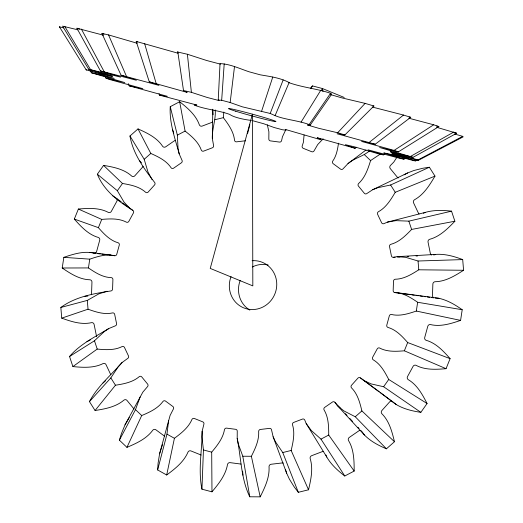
<?xml version="1.0" encoding="UTF-8"?>
<svg xmlns="http://www.w3.org/2000/svg" width="523" height="523" viewBox="0 0 523 523"><rect width="100%" height="100%" fill="white"/><g stroke="black" fill="none" stroke-linecap="round" stroke-linejoin="round"><path stroke-width="0.78" d="M212.698 122.075L202.27 126.043A2.347 2.249 -67.7 0 1 199.341 124.807C195.896 115.008 187.561 107.993 179.657 101.73L170.256 106.679C169.21 122.951 175.087 138.412 179.186 153.867L181.984 160.234A1.929 1.85 -67.7 0 1 181.298 162.875L173.662 168.138A1.929 1.85 -67.7 0 1 171.073 167.759C166.399 160.653 158.345 156.802 150.814 153.455L138.013 128.913L129.966 136C132.999 153.651 143.851 168.511 154.54 182.311A1.929 1.85 -67.7 0 1 154.488 185.031L148.238 191.987A1.929 1.85 -67.7 0 1 145.61 192.261C139.347 186.534 130.587 184.848 122.48 183.475L103.58 165.392L97.35 174.205C103.914 190.647 118.303 201.322 132.822 210.37A1.929 1.85 -67.7 0 1 133.398 212.998L128.906 221.249A1.929 1.85 -67.7 0 1 126.396 222.157C118.878 218.169 109.948 218.738 101.73 219.405L78.372 209.043L74.325 219.078C80.96 226.583 88.302 234.598 98.252 237.429A2.347 2.249 -67.7 0 1 99.677 240.332L96.663 251.341A2.347 2.249 -67.7 0 1 93.937 253.158C83.811 250.739 73.403 254.1 63.839 257.336L62.217 268.005C70.474 273.627 79.568 279.524 89.878 279.779A2.347 2.249 -67.7 0 1 91.95 282.23L91.558 293.58A2.347 2.249 -67.7 0 1 91.264 294.756M170.256 106.679L177.356 135.15L178.042 148.46L179.186 153.867M62.217 268.005L88.433 267.933C95.225 272.561 102.717 277.412 111.203 277.621A1.929 1.85 -67.7 0 1 112.903 279.642L112.582 288.984A1.929 1.85 -67.7 0 1 110.739 290.978C93.454 293.612 75.305 296.855 60.845 307.459L61.727 318.141L88.034 309.198C95.787 311.996 104.26 314.8 112.556 312.917A1.929 1.85 -67.7 0 1 114.687 314.441L116.544 323.521A1.929 1.85 -67.7 0 1 115.204 325.901L108.764 328.549C95.101 336.936 80.111 344.036 69.546 356.503L72.893 366.584L97.219 349.063C105.483 349.854 114.432 350.449 122.075 346.592A1.929 1.85 -67.7 0 1 124.513 347.534L128.436 355.83A1.929 1.85 -67.7 0 1 127.677 358.451L121.996 362.589C110.889 375.337 97.428 386.438 89.446 401.618L95.062 410.503L115.465 385.216C123.755 383.934 132.633 382.287 139.203 376.697A1.929 1.85 -67.7 0 1 141.811 376.998L147.571 384.026A1.929 1.85 -67.7 0 1 147.434 386.739L142.844 392.132L125.023 424.859L121.401 433.678L119.388 440.176L126.945 447.355L141.707 415.543C149.513 412.261 157.802 408.502 162.947 401.474A1.929 1.85 -67.7 0 1 165.569 401.121L172.832 406.469A1.929 1.85 -67.7 0 1 173.335 409.123L170.093 415.452L159.587 453.794L158.09 463.182L157.632 469.948L166.687 474.995L174.414 438.294C181.278 433.207 188.502 427.572 191.928 419.492A1.929 1.85 -67.7 0 1 194.412 418.505L202.761 421.865A1.929 1.85 -67.7 0 1 203.865 424.297L202.166 431.194C202.094 450.486 197.975 470.053 201.95 489.188L211.978 491.823L211.697 452.14C217.202 445.563 222.968 438.385 224.459 429.697A1.929 1.85 -67.7 0 1 226.662 428.134L235.605 429.311A1.929 1.85 -67.7 0 1 237.252 431.377L237.194 438.451C241.175 457.88 240.926 478.637 249.772 496.791L260.192 496.85L251.38 456.285C255.217 448.603 259.205 440.301 258.656 431.501A1.929 1.85 -67.7 0 1 260.441 429.455L269.469 428.376A1.929 1.85 -67.7 0 1 271.555 429.965L273.137 436.79L286.637 473.171L289.428 479.205L294.318 487.07L298.319 492.306L308.524 489.79L291.161 450.473C293.115 442.157 295.116 433.194 292.52 424.794A1.929 1.85 -67.7 0 1 293.795 422.381L302.372 419.113A1.929 1.85 -67.7 0 1 304.785 420.132L306.19 423.545L326.79 457.076C331.209 464.679 337.851 470.7 344.768 476.002L354.169 471.06L328.719 435.051C328.706 426.585 328.588 417.446 324.097 409.973A1.929 1.85 -67.7 0 1 324.776 407.332L332.412 402.063A1.929 1.85 -67.7 0 1 335.008 402.449L340.473 408.365M354.169 471.06C354.149 460.763 354.006 449.669 348.547 440.582A2.347 2.249 -67.7 0 1 349.377 437.372L358.654 430.978A2.347 2.249 -67.7 0 1 359.752 430.527M179.657 101.73L185.096 131.083C191.601 136.235 198.459 142.008 201.29 150.075A1.929 1.85 -67.7 0 0 203.702 151.088L212.286 147.826A1.929 1.85 -67.7 0 0 213.554 145.407L212.338 138.49L212.802 109.229M212.338 138.49C211.907 128.802 216.019 119.656 215.221 109.948M201.95 489.188L203.44 449.976L201.93 436.77L202.166 431.194M304.079 135.032L303.392 142.321L302.216 145.91A1.929 1.85 -67.7 0 0 303.32 148.342L311.669 151.703A1.929 1.85 -67.7 0 0 314.146 150.716L317.709 144.564L323.149 138.83M178.095 53.241L136.222 41.435L149.271 81.784L186.149 92.113L187.156 92.323L183.207 90.453L191.385 92.336L207.219 97.474L219.117 100.586L218.241 100.043L220.026 63.61C230.185 63.989 239.73 68.703 249.281 71.847L260.284 74.835C269.901 76.495 280.328 77.822 289.108 82.536L275.098 115.616C284.388 119.59 299.287 120.604 309.884 124.866L310.119 125.226L331.654 94.212L330.556 93.29C317.435 88.786 303.523 87.616 290.396 83.164L288.519 82.549L289.108 82.536M157.632 469.948L166.968 434.142L168.576 420.845M275.098 115.616L270.208 113.458L242.319 106.823L230.153 102.534L221.674 100.272L224.197 63.891M245.633 140.752L236.612 141.831A1.929 1.85 -67.7 0 1 234.52 140.242C233.663 131.659 228.407 124.324 223.321 117.662L223.811 112.02M230.153 102.534L234.5 66.637M247.562 133.627L249.87 124.762M88.433 267.933L89.773 259.153C97.638 256.492 106.208 253.72 114.544 255.714A1.929 1.85 -67.7 0 0 116.786 254.217L119.264 245.156A1.929 1.85 -67.7 0 0 118.093 242.764C109.902 240.436 103.855 233.84 98.396 227.662L74.325 219.078M335.008 402.449L337.178 405.39L364.439 435.018C370.546 441.281 378.443 445.426 386.412 448.819L394.46 441.732L361.89 410.921C359.909 402.775 357.667 393.982 351.534 387.889A1.929 1.85 -67.7 0 1 351.593 385.176L357.837 378.221A1.929 1.85 -67.7 0 1 360.465 377.946L396.14 404.469C403.606 409.012 412.287 411.045 420.845 412.346L427.075 403.527C422.427 394.577 417.256 384.935 408.273 379.672A2.347 2.249 -67.7 0 1 407.574 376.475L413.039 366.453A2.347 2.249 -67.7 0 1 416.079 365.348C425.219 370.192 436.071 369.506 446.054 368.689L450.1 358.654L407.679 342.545C402.22 336.367 396.173 329.771 387.988 327.444A1.929 1.85 -67.7 0 1 386.811 325.051L389.295 315.99A1.929 1.85 -67.7 0 1 391.537 314.493C399.873 316.487 408.437 313.715 416.308 311.054L417.648 302.274C410.849 297.646 403.364 292.795 394.878 292.586A1.929 1.85 -67.7 0 1 393.172 290.566L393.499 281.224A1.929 1.85 -67.7 0 1 395.342 279.23C403.985 279.086 411.699 274.3 418.773 269.796L463.581 270.273L462.698 259.591C454.598 256.512 446.027 254.034 437.28 254.315L397.127 256.669L393.525 257.29A1.929 1.85 -67.7 0 1 391.387 255.767L389.537 246.686A1.929 1.85 -67.7 0 1 390.877 244.306C399.304 242.031 405.724 235.527 411.614 229.434L454.879 221.229L451.532 211.155C442.87 210.181 433.907 209.926 425.447 212.345L387.386 222.125L384.006 223.615A1.929 1.85 -67.7 0 1 381.561 222.674L377.645 214.378A1.929 1.85 -67.7 0 1 378.404 211.756C386.092 207.5 390.877 199.655 395.231 192.301L434.979 176.114L429.363 167.229L422.846 168.236L413.863 170.518L407.665 172.936L372.755 189.686L366.878 193.51A1.929 1.85 -67.7 0 1 364.27 193.209L358.51 186.181A1.929 1.85 -67.7 0 1 358.641 183.468C365.146 177.506 368.029 168.759 370.591 160.568L380.044 154.246M450.1 358.654C443.465 351.155 436.123 343.14 426.173 340.31A2.347 2.249 -67.7 0 1 424.748 337.4L427.762 326.391A2.347 2.249 -67.7 0 1 430.488 324.574C440.614 326.999 451.022 323.632 460.586 320.396L462.208 309.727C455.141 304.739 447.472 300.195 438.941 298.3L398.493 292.867M338.492 143.178C337.616 149.388 336.446 155.861 332.746 161.084A1.929 1.85 -67.7 0 0 333.243 163.732L340.512 169.086A1.929 1.85 -67.7 0 0 343.127 168.733L347.991 163.594L366.002 149.983M308.524 489.79C310.91 479.689 313.329 468.791 310.185 458.593A2.347 2.249 -67.7 0 1 311.728 455.657L322.155 451.689A2.347 2.249 -67.7 0 1 323.319 451.519M159.587 453.794L162.463 444.72M119.388 440.176L135.49 409.64L140.125 397.029M261.644 111.092L272.764 77.031M270.208 113.458L283.165 79.908M98.396 227.662L101.73 219.405M427.075 403.527L388.726 379.476C384.902 372.108 380.646 364.171 373.259 359.837A1.929 1.85 -67.7 0 1 372.677 357.209L377.175 348.959A1.929 1.85 -67.7 0 1 379.678 348.05C387.197 352.038 396.133 351.469 404.351 350.802L407.679 342.545M260.192 496.85C264.86 487.521 269.705 477.434 269.038 466.738A2.347 2.249 -67.7 0 1 271.208 464.247L282.172 462.947A2.347 2.249 -67.7 0 1 283.335 463.064M285.565 130.175L282.433 136.823L281.616 140.51A1.929 1.85 -67.7 0 1 279.419 142.073L270.469 140.896A1.929 1.85 -67.7 0 1 268.829 138.824L268.887 131.757L267.351 124.866M125.023 424.859L129.273 417.583M397.199 156.841L393.727 162.143L390.518 165.379A2.347 2.249 -67.7 0 0 390.361 168.681L397.356 177.219A2.347 2.249 -67.7 0 0 398.278 177.931M310.871 88.707L312.447 85.916L322.475 88.544L344.239 97.474M89.446 401.618L110.843 377.9L118.244 366.715L121.996 362.589M434.979 176.114C429.684 185.05 423.872 194.582 414.53 199.753A2.347 2.249 -67.7 0 0 413.608 202.937L418.367 213.018A2.347 2.249 -67.7 0 0 419.093 213.946M301.071 122.14L320.664 90.459M321.181 90.61L322.475 88.544L322.972 91.492M309.211 124.467L330.556 93.29M129.796 208.376L123.971 202.002L117.355 190.732L122.48 183.475M363.269 380.247L371.036 383.882L383.601 386.732L388.726 379.476M310.505 88.217L312.447 85.916M211.978 491.823C218.673 483.821 225.675 475.106 227.492 464.548A2.347 2.249 -67.7 0 1 230.159 462.652L241.031 464.078M310.119 125.226L307.485 125.017L318.657 128.279L337.649 132.77L365.113 103.377L373.919 106.006L344.899 134.934L337.047 133.764L375.2 144.243L410.738 117.315L403.521 115.053L372.239 107.032M69.546 356.503L94.467 340.774L104.195 331.654L108.764 328.549M454.879 221.229C447.721 228.636 439.921 236.533 429.684 239.299A2.347 2.249 -67.7 0 0 428.056 242.188L430.305 253.224A2.347 2.249 -67.7 0 0 431.737 254.989M152.088 179.618L147.95 171.943L144.191 159.286L150.814 153.455M337.178 405.39L343.82 410.862L355.261 416.753L361.89 410.921M102.998 383.013L105.443 380.888M253.001 120.793L263.749 123.748L274.229 127.547L282.708 129.809L285.735 130.135L286.14 130.037L285.264 129.488L286.617 129.809L320.906 139.765L320.828 139.236L317.226 137.752L355.11 148.29L356.359 147.251M369.264 142.38L403.521 115.053M166.687 474.995C175.022 468.811 183.802 461.966 187.966 452.147A2.347 2.249 -67.7 0 1 190.98 450.95L201.126 455.036M347.991 163.594C354.437 158.024 363.171 156.403 369.565 150.853M175.048 140.36L165.771 146.76A2.347 2.249 -67.7 0 1 162.62 146.296C156.946 137.66 147.159 132.986 138.013 128.913M355.11 148.29L345.402 144.694L354.346 146.8L377.887 153.657L383.333 154.88L384.693 153.984M375.2 144.243L361.576 141.432L394.081 150.395L433.672 124.788L438.869 126.566L398.356 151.86L379.62 147.493L413.013 157.331L456.677 133.215L436.692 127.292M60.845 307.459L87.302 300.405L98.795 293.887L107.097 291.219M463.581 270.273C454.984 275.745 445.616 281.557 435.11 281.734A2.347 2.249 -67.7 0 0 432.867 284.152L432.475 295.508A2.347 2.249 -67.7 0 0 433.443 297.58M383.333 154.88L368.002 149.826L400.239 158.449L403.939 159.155L405.351 158.351M410.647 156.357L453.794 132.031M404.122 174.826L407.665 172.936M177.46 51.96L187.397 54.255L206.637 60.491L220.477 64.146M403.939 159.155L383.804 152.964L388.138 153.716L413.987 160.724L415.72 160.868L417.864 159.737M413.013 157.331L390.197 151.69L392.734 152.794L418.001 159.914L462.737 136.359L463.13 136.876L418.328 160.345L393.564 153.873L391.825 153.821L415.72 160.868M177.356 135.15L185.096 131.083M306.19 423.545L311.322 430.54L320.985 439.124L328.719 435.051M86.923 341.65L90.486 339.806M372.755 189.686L377.854 187.698L390.609 184.992L429.363 167.229M423.388 213.253L425.447 212.345M126.945 447.355C136.431 443.36 146.499 438.797 152.749 430.259A2.347 2.249 -67.7 0 1 155.932 429.828L164.765 436.332M387.386 222.125L395.937 220.641L408.855 221.144L451.532 211.155M218.241 100.043L221.674 100.272M214.92 119.734L223.321 117.662M273.137 436.79L275.438 441.758L282.753 452.545L291.161 450.473M433.632 254.949L435.09 254.694M331.066 94.31L331.654 94.212M95.062 410.503C105.13 408.947 115.916 406.946 123.899 400.154A2.347 2.249 -67.7 0 1 127.069 400.52L134.065 409.058M78.372 209.043C88.354 208.232 99.207 207.539 108.346 212.39A2.347 2.249 -67.7 0 0 111.386 211.279L116.851 201.257A2.347 2.249 -67.7 0 0 116.152 198.067L112.471 195.648M84.896 296.293L87.844 296.103M159.031 93.584L159.482 95.14L167.334 96.317L129.181 85.831L128.194 83.602M373.154 106.058L373.919 106.006M393.525 257.29L395.133 257.198M397.539 257.061L399.951 256.93M407.182 256.518L408.79 256.433M416.027 256.022L417.629 255.937M397.127 256.669L405.711 257.329L418.047 261.01L462.698 259.591M237.194 438.451L238.253 443.877L242.803 456.233L251.38 456.285M63.839 257.336L89.773 259.153M435.28 298.012L438.941 298.3M77.881 29.824L62.583 26.15L88.662 69.213L112.556 76.26L110.817 76.201L86.053 69.736L114.184 78.391L91.368 72.749L90.113 70.67M88.662 69.213L120.578 77.116L100.442 70.919L76.901 28.229L103.547 35.224M72.893 366.584C82.935 367.538 93.807 368.257 103.09 363.577A2.347 2.249 -67.7 0 1 106.058 364.714L110.817 374.795M93.937 253.158L95.526 253.354M97.899 253.648L100.279 253.943M101.867 254.139L104.24 254.433M105.829 254.629L108.202 254.93M109.791 255.126L114.544 255.714M89.616 252.354L110.981 255.047M251.38 120.388C244.672 119.76 233.611 117.368 229.669 114.387C218.215 110.261 205.846 109.555 194.497 105.215L194.262 104.848L196.896 105.064L159.482 95.14M394.878 292.586L398.925 293.128M400.546 293.351L410.261 294.665M411.876 294.887L414.308 295.214M415.922 295.436L418.354 295.763M419.976 295.979L422.401 296.312M424.022 296.528L425.637 296.75M427.258 296.966L429.69 297.299M431.305 297.515L433.737 297.842M409.202 117.06L410.738 117.315M129.181 85.831L142.799 88.648L110.301 79.686L106.025 78.221L105.254 76.803M103.58 165.392C113.432 167.059 124.075 169.106 131.691 176.061A2.347 2.249 -67.7 0 0 134.882 175.735L142.472 167.275A2.347 2.249 -67.7 0 0 143.08 166.222M417.648 302.274L462.208 309.727M100.442 70.919L136.379 80.248L121.042 75.194L101.933 33.426L108.549 34.917L137.15 43.246M416.308 311.054L460.586 320.396M436.64 126.089L438.869 126.566M106.025 78.221L124.762 82.588L91.368 72.749M121.042 75.194L158.979 85.386L149.271 81.784M454.579 132.718L456.677 133.215M365.113 103.377L342.029 97.919L330.588 94.624M86.38 70.16L59.419 26.791L63.767 27.882M408.855 118.211L433.672 124.788M203.44 449.976L211.697 452.14M454.533 133.986L462.737 136.359M337.649 132.77L344.899 134.934M76.901 28.229L79.64 29.111M394.081 150.395L398.356 151.86M101.933 33.426L104.005 34.165M61.727 318.141C71.148 321.547 81.451 324.953 91.525 322.658A2.347 2.249 -67.7 0 1 94.12 324.508L96.369 335.544A2.347 2.249 -67.7 0 1 96.356 336.753M404.351 350.802L446.054 368.689M136.222 41.435L137.484 42.03M166.968 434.142L174.414 438.294M383.601 386.732L420.845 412.346M360.465 377.946L379.182 391.707M380.476 392.655L396.14 404.469M116.792 198.537L121.277 201.852M122.565 202.793L132.822 210.37M97.35 174.205L117.355 190.732M364.374 154.658L370.591 160.568M135.49 409.64L141.707 415.543M355.261 416.753L386.412 448.819M345.396 413.686L347.037 415.465M349.776 418.426L352.509 421.381M357.974 427.298L359.072 428.481M139.556 160.705L141.543 162.888M418.001 159.914L418.328 160.345M59.419 26.791L59.812 27.307M364.439 435.018L361.805 431.442A2.347 2.249 -67.7 0 0 360.903 430.697M320.985 439.124L344.768 476.002M390.609 184.992L395.231 192.301M110.843 377.9L115.465 385.216M129.966 136L144.191 159.286M64.695 26.327L90.394 69.35M81.398 29.085L104.142 71.625M108.549 34.917L126.494 76.423M325.94 454.997L326.79 457.076M282.753 452.545L298.319 492.306M172.479 129.416L173.767 133.215M408.855 221.144L411.614 229.434M94.467 340.774L97.219 349.063M285.395 469.353L286.637 473.171M144.583 43.468L156.148 83.464M394.46 441.732C392.06 431.835 389.341 421.159 381.888 413.758A2.347 2.249 -67.7 0 1 381.953 410.457L389.543 402.004A2.347 2.249 -67.7 0 1 392.734 401.671M242.803 456.233L249.772 496.791M177.787 51.79L183.475 90.309M187.397 54.255L191.385 92.336M212.756 110.732L213.116 114.766M418.047 261.01L418.773 269.796M87.302 300.405L88.034 309.198M242.646 471.145L242.96 475.185M252.093 260.702A24.607 23.568 -67.7 0 1 276.634 286.852A24.607 23.568 -67.7 0 1 247.307 309.008A24.607 23.568 -67.7 0 1 231.068 276.589M249.831 310.106A24.607 23.568 -67.7 0 1 240.24 280.348M252.282 266.978A24.607 23.568 -67.7 0 1 268.188 265.017M252.406 114.249L210.233 268.417L252.825 285.891L252.406 114.249M235.71 111.209A24.607 0.902 15.3 0 0 275.222 121.558A24.607 0.902 15.3 0 0 245.64 112.353A24.607 0.902 15.3 0 0 235.71 111.209"/></g></svg>
